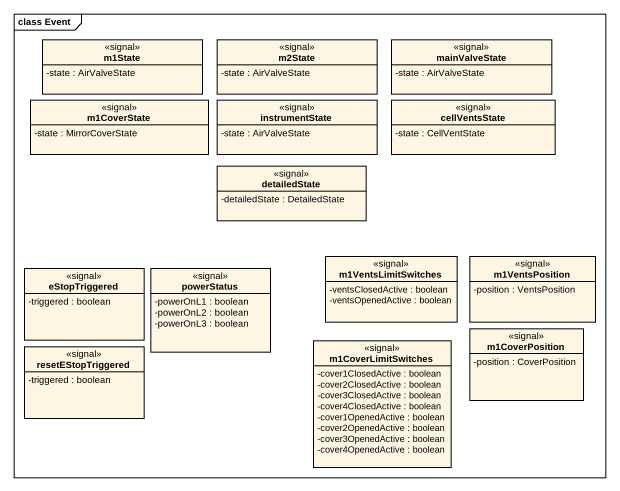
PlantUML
@startuml
mainframe class Event
hide circle
hide empty members
skinparam classAttributeIconSize 0
class m1State <<signal>> {
  -state : AirValveState
}
class m2State <<signal>> {
  -state : AirValveState
}
class mainValveState <<signal>> {
  -state : AirValveState
}
class m1CoverState <<signal>> {
  -state : MirrorCoverState
}
class instrumentState <<signal>> {
  -state : AirValveState
}
class cellVentsState <<signal>> {
  -state : CellVentState
}
class detailedState <<signal>> {
  -detailedState : DetailedState
}
class eStopTriggered <<signal>> {
  -triggered : boolean
}
class powerStatus <<signal>> {
  -powerOnL1 : boolean
  -powerOnL2 : boolean
  -powerOnL3 : boolean
}
class m1VentsLimitSwitches <<signal>> {
  -ventsClosedActive : boolean
  -ventsOpenedActive : boolean
}
class m1VentsPosition <<signal>> {
  -position : VentsPosition
}
class resetEStopTriggered <<signal>> {
  -triggered : boolean
}
class m1CoverLimitSwitches <<signal>> {
  -cover1ClosedActive : boolean
  -cover2ClosedActive : boolean
  -cover3ClosedActive : boolean
  -cover4ClosedActive : boolean
  -cover1OpenedActive : boolean
  -cover2OpenedActive : boolean
  -cover3OpenedActive : boolean
  -cover4OpenedActive : boolean
}
class m1CoverPosition <<signal>> {
  -position : CoverPosition
}
@enduml
